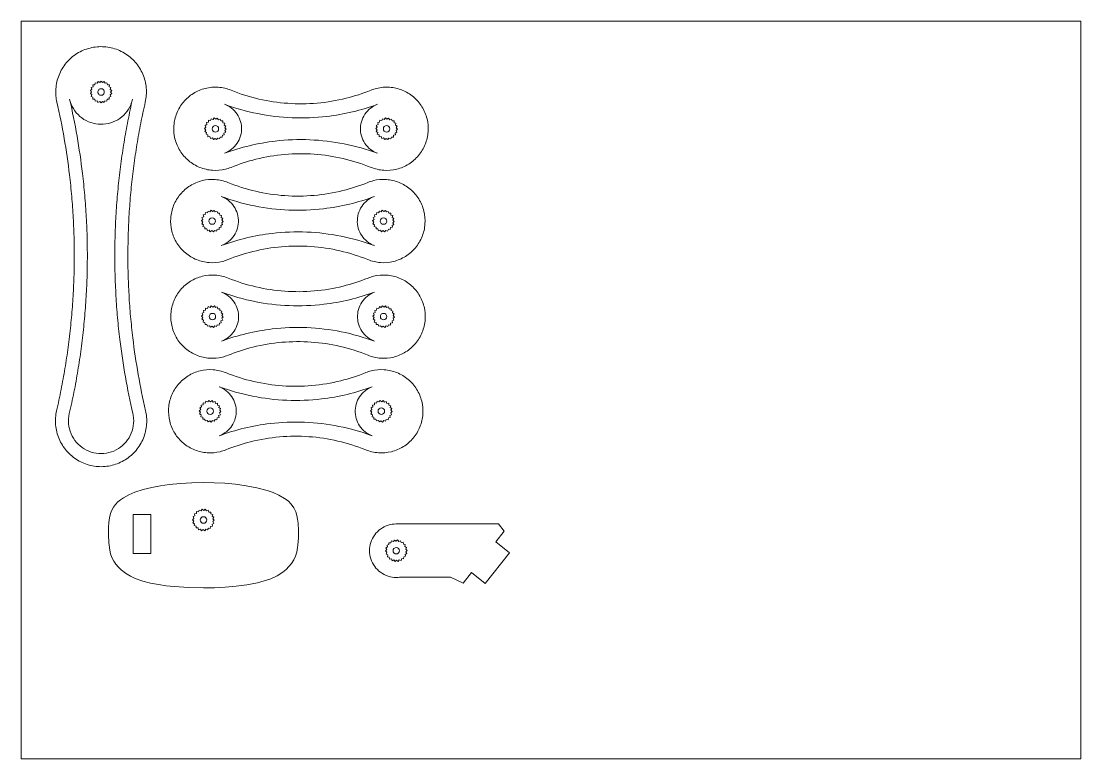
# Model space of a CAD drawing. Header units: inches. Extents: x 602 to 1167, y 387 to 556.
# Drawn here: x 923.7 to 1166.8, y 387.1 to 556.3 of the extents above; entities that cross this region are included whole.
import ezdxf

# ---------------------------------------------------------------- set-up
doc = ezdxf.new("R2010")
doc.units = ezdxf.units.IN
doc.header["$MEASUREMENT"] = 0
doc.layers.add('Í¼²ã 1', color=7, linetype='Continuous')

msp = doc.modelspace()

# ---------------------------------------------------------------- linework, layer by layer
at = {"layer": 'Í¼²ã 1', "color": 1, "lineweight": 18}
msp.add_lwpolyline([(1166.83, 387.09), (923.74, 387.09), (923.74, 556.26), (1166.83, 556.26), (1166.83, 387.09)], dxfattribs=at)
at = {"layer": 'Í¼²ã 1', "color": 184, "lineweight": 18}
for points in [[(940.2, 541.66), (940.22, 541.22), (939.81, 541.06), (939.96, 540.65), (939.61, 540.39), (939.87, 540.03), (939.6, 539.68), (939.95, 539.41), (939.8, 539), (940.21, 538.84), (940.17, 538.4), (940.62, 538.36), (940.71, 537.93), (941.14, 538.02), (941.35, 537.63), (941.74, 537.84), (942.05, 537.53), (942.36, 537.84), (942.75, 537.62), (942.96, 538.01), (943.4, 537.91), (943.49, 538.35), (943.93, 538.37), (943.91, 538.82), (944.32, 538.97), (944.17, 539.38), (944.52, 539.65), (944.26, 540), (944.53, 540.35), (944.18, 540.62), (944.33, 541.03), (943.92, 541.19), (943.96, 541.63), (943.51, 541.67), (943.42, 542.1), (942.99, 542.01), (942.78, 542.4), (942.39, 542.19), (942.08, 542.5), (941.77, 542.19), (941.38, 542.41), (941.17, 542.02), (940.73, 542.12), (940.64, 541.68), (940.2, 541.66)], [(968.73, 534.03), (968.37, 533.78), (968.02, 534.06), (967.75, 533.71), (967.34, 533.88), (967.17, 533.47), (966.73, 533.52), (966.68, 533.08), (966.25, 533), (966.32, 532.57), (965.93, 532.37), (966.13, 531.98), (965.8, 531.67), (966.1, 531.35), (965.88, 530.97), (966.26, 530.74), (966.15, 530.32), (966.58, 530.21), (966.59, 529.76), (967.03, 529.78), (967.17, 529.36), (967.59, 529.5), (967.84, 529.14), (968.21, 529.39), (968.55, 529.11), (968.83, 529.45), (969.24, 529.29), (969.41, 529.69), (969.85, 529.65), (969.89, 530.09), (970.33, 530.16), (970.25, 530.6), (970.65, 530.8), (970.45, 531.19), (970.77, 531.49), (970.47, 531.82), (970.7, 532.2), (970.32, 532.42), (970.43, 532.85), (970, 532.96), (969.98, 533.4), (969.54, 533.39), (969.4, 533.81), (968.98, 533.67), (968.73, 534.03)], [(1008.01, 534.03), (1007.65, 533.78), (1007.31, 534.06), (1007.03, 533.71), (1006.62, 533.88), (1006.45, 533.47), (1006.01, 533.52), (1005.96, 533.08), (1005.53, 533), (1005.61, 532.57), (1005.21, 532.37), (1005.41, 531.98), (1005.09, 531.67), (1005.39, 531.35), (1005.16, 530.97), (1005.54, 530.74), (1005.43, 530.32), (1005.86, 530.21), (1005.87, 529.76), (1006.32, 529.78), (1006.46, 529.36), (1006.88, 529.5), (1007.13, 529.14), (1007.49, 529.39), (1007.83, 529.11), (1008.11, 529.45), (1008.52, 529.29), (1008.69, 529.69), (1009.13, 529.65), (1009.18, 530.09), (1009.61, 530.16), (1009.53, 530.6), (1009.93, 530.8), (1009.73, 531.19), (1010.06, 531.49), (1009.76, 531.82), (1009.98, 532.2), (1009.6, 532.42), (1009.71, 532.85), (1009.28, 532.96), (1009.27, 533.4), (1008.83, 533.39), (1008.69, 533.81), (1008.27, 533.67), (1008.01, 534.03)], [(968.01, 512.87), (967.64, 512.61), (967.3, 512.89), (967.02, 512.55), (966.61, 512.72), (966.45, 512.31), (966.01, 512.36), (965.96, 511.92), (965.52, 511.84), (965.6, 511.4), (965.21, 511.21), (965.4, 510.81), (965.08, 510.51), (965.38, 510.19), (965.15, 509.81), (965.53, 509.58), (965.42, 509.15), (965.85, 509.04), (965.87, 508.6), (966.31, 508.62), (966.45, 508.2), (966.87, 508.34), (967.12, 507.97), (967.48, 508.22), (967.83, 507.95), (968.11, 508.29), (968.51, 508.12), (968.68, 508.53), (969.12, 508.48), (969.17, 508.92), (969.61, 509), (969.53, 509.43), (969.92, 509.63), (969.73, 510.03), (970.05, 510.33), (969.75, 510.65), (969.98, 511.03), (969.6, 511.26), (969.7, 511.69), (969.28, 511.8), (969.26, 512.24), (968.82, 512.22), (968.68, 512.64), (968.26, 512.5), (968.01, 512.87)], [(1007.29, 512.87), (1006.93, 512.61), (1006.58, 512.89), (1006.31, 512.55), (1005.9, 512.72), (1005.73, 512.31), (1005.29, 512.36), (1005.24, 511.92), (1004.81, 511.84), (1004.88, 511.4), (1004.49, 511.21), (1004.69, 510.81), (1004.36, 510.51), (1004.66, 510.19), (1004.44, 509.81), (1004.82, 509.58), (1004.71, 509.15), (1005.14, 509.04), (1005.15, 508.6), (1005.59, 508.62), (1005.73, 508.2), (1006.15, 508.34), (1006.4, 507.97), (1006.77, 508.22), (1007.11, 507.95), (1007.39, 508.29), (1007.8, 508.12), (1007.97, 508.53), (1008.41, 508.48), (1008.45, 508.92), (1008.89, 509), (1008.81, 509.43), (1009.21, 509.63), (1009.01, 510.03), (1009.33, 510.33), (1009.03, 510.65), (1009.26, 511.03), (1008.88, 511.26), (1008.99, 511.69), (1008.56, 511.8), (1008.54, 512.24), (1008.1, 512.22), (1007.96, 512.64), (1007.54, 512.5), (1007.29, 512.87)], [(968.05, 490.95), (967.68, 490.69), (967.34, 490.97), (967.06, 490.63), (966.65, 490.8), (966.48, 490.39), (966.05, 490.44), (966, 490), (965.56, 489.92), (965.64, 489.48), (965.25, 489.29), (965.44, 488.89), (965.12, 488.59), (965.42, 488.27), (965.19, 487.89), (965.57, 487.66), (965.46, 487.23), (965.89, 487.12), (965.91, 486.68), (966.35, 486.7), (966.49, 486.28), (966.91, 486.41), (967.16, 486.05), (967.52, 486.3), (967.87, 486.03), (968.15, 486.37), (968.55, 486.2), (968.72, 486.61), (969.16, 486.56), (969.21, 487), (969.65, 487.08), (969.57, 487.51), (969.96, 487.71), (969.77, 488.11), (970.09, 488.41), (969.79, 488.73), (970.01, 489.11), (969.63, 489.34), (969.74, 489.77), (969.32, 489.88), (969.3, 490.32), (968.86, 490.3), (968.72, 490.72), (968.3, 490.58), (968.05, 490.95)], [(1007.33, 490.95), (1006.97, 490.69), (1006.62, 490.97), (1006.35, 490.63), (1005.94, 490.8), (1005.77, 490.39), (1005.33, 490.44), (1005.28, 490), (1004.84, 489.92), (1004.92, 489.48), (1004.53, 489.29), (1004.73, 488.89), (1004.4, 488.59), (1004.7, 488.27), (1004.48, 487.89), (1004.86, 487.66), (1004.75, 487.23), (1005.17, 487.12), (1005.19, 486.68), (1005.63, 486.7), (1005.77, 486.28), (1006.19, 486.41), (1006.44, 486.05), (1006.81, 486.3), (1007.15, 486.03), (1007.43, 486.37), (1007.84, 486.2), (1008.01, 486.61), (1008.45, 486.56), (1008.49, 487), (1008.93, 487.08), (1008.85, 487.51), (1009.25, 487.71), (1009.05, 488.11), (1009.37, 488.41), (1009.07, 488.73), (1009.3, 489.11), (1008.92, 489.34), (1009.03, 489.77), (1008.6, 489.88), (1008.58, 490.32), (1008.14, 490.3), (1008, 490.72), (1007.58, 490.58), (1007.33, 490.95)], [(966.64, 464.35), (967, 464.6), (967.34, 464.33), (967.62, 464.67), (968.03, 464.5), (968.2, 464.91), (968.64, 464.86), (968.69, 465.3), (969.12, 465.38), (969.04, 465.81), (969.44, 466.01), (969.24, 466.41), (969.57, 466.71), (969.27, 467.03), (969.49, 467.41), (969.11, 467.64), (969.22, 468.07), (968.79, 468.18), (968.78, 468.62), (968.34, 468.6), (968.2, 469.02), (967.78, 468.88), (967.52, 469.25), (967.16, 468.99), (966.82, 469.27), (966.54, 468.93), (966.13, 469.1), (965.96, 468.69), (965.52, 468.74), (965.47, 468.3), (965.04, 468.22), (965.12, 467.78), (964.72, 467.59), (964.92, 467.19), (964.6, 466.89), (964.9, 466.57), (964.67, 466.19), (965.05, 465.96), (964.94, 465.53), (965.37, 465.42), (965.38, 464.98), (965.83, 465), (965.97, 464.58), (966.39, 464.71), (966.64, 464.35)], [(1005.92, 464.35), (1006.28, 464.6), (1006.63, 464.33), (1006.9, 464.67), (1007.31, 464.5), (1007.48, 464.91), (1007.92, 464.86), (1007.97, 465.3), (1008.41, 465.38), (1008.33, 465.81), (1008.72, 466.01), (1008.52, 466.41), (1008.85, 466.71), (1008.55, 467.03), (1008.77, 467.41), (1008.39, 467.64), (1008.5, 468.07), (1008.07, 468.18), (1008.06, 468.62), (1007.62, 468.6), (1007.48, 469.02), (1007.06, 468.88), (1006.81, 469.25), (1006.44, 468.99), (1006.1, 469.27), (1005.82, 468.93), (1005.41, 469.1), (1005.24, 468.69), (1004.8, 468.74), (1004.76, 468.3), (1004.32, 468.22), (1004.4, 467.78), (1004, 467.59), (1004.2, 467.19), (1003.88, 466.89), (1004.18, 466.57), (1003.95, 466.19), (1004.33, 465.96), (1004.22, 465.53), (1004.65, 465.42), (1004.67, 464.98), (1005.11, 465), (1005.25, 464.58), (1005.67, 464.71), (1005.92, 464.35)], [(964.87, 439.77), (965.12, 439.41), (965.48, 439.66), (965.83, 439.39), (966.1, 439.73), (966.51, 439.57), (966.68, 439.98), (967.12, 439.93), (967.17, 440.37), (967.6, 440.46), (967.52, 440.89), (967.91, 441.09), (967.71, 441.48), (968.03, 441.79), (967.73, 442.11), (967.95, 442.49), (967.57, 442.71), (967.68, 443.14), (967.25, 443.25), (967.23, 443.69), (966.79, 443.67), (966.65, 444.09), (966.23, 443.95), (965.97, 444.31), (965.61, 444.06), (965.26, 444.33), (964.99, 443.98), (964.58, 444.15), (964.41, 443.74), (963.97, 443.79), (963.93, 443.35), (963.49, 443.26), (963.58, 442.83), (963.18, 442.63), (963.38, 442.23), (963.06, 441.93), (963.36, 441.61), (963.14, 441.23), (963.52, 441.01), (963.42, 440.58), (963.85, 440.47), (963.86, 440.03), (964.31, 440.05), (964.45, 439.63), (964.87, 439.77)], [(1011.47, 432.99), (1011.49, 433.43), (1011.92, 433.54), (1011.82, 433.96), (1012.2, 434.19), (1011.98, 434.57), (1012.28, 434.89), (1011.96, 435.19), (1012.16, 435.59), (1011.77, 435.79), (1011.85, 436.22), (1011.41, 436.31), (1011.37, 436.75), (1010.93, 436.7), (1010.76, 437.11), (1010.35, 436.95), (1010.08, 437.29), (1009.73, 437.02), (1009.37, 437.27), (1009.12, 436.91), (1008.7, 437.06), (1008.56, 436.64), (1008.11, 436.66), (1008.09, 436.22), (1007.67, 436.11), (1007.77, 435.68), (1007.39, 435.46), (1007.61, 435.08), (1007.31, 434.75), (1007.63, 434.45), (1007.43, 434.06), (1007.82, 433.86), (1007.74, 433.42), (1008.17, 433.34), (1008.22, 432.9), (1008.66, 432.94), (1008.82, 432.53), (1009.23, 432.7), (1009.51, 432.35), (1009.85, 432.63), (1010.21, 432.37), (1010.47, 432.73), (1010.89, 432.59), (1011.03, 433.01), (1011.47, 432.99)]]:
    msp.add_lwpolyline(points, dxfattribs=at)
at = {"layer": 'Í¼²ã 1', "color": 216, "lineweight": 18}
msp.add_lwpolyline([(941.32, 540.02), (941.33, 540.17), (941.37, 540.31), (941.44, 540.43), (941.54, 540.54), (941.65, 540.64), (941.77, 540.71), (941.91, 540.75), (942.06, 540.76), (942.22, 540.75), (942.36, 540.71), (942.48, 540.64), (942.59, 540.54), (942.69, 540.43), (942.75, 540.31), (942.8, 540.17), (942.81, 540.02), (942.8, 539.86), (942.75, 539.72), (942.69, 539.6), (942.59, 539.49), (942.48, 539.39), (942.36, 539.33), (942.22, 539.28), (942.06, 539.27), (941.91, 539.28), (941.77, 539.33), (941.65, 539.39), (941.54, 539.49), (941.44, 539.6), (941.37, 539.72), (941.33, 539.86), (941.32, 540.02)], dxfattribs=at)
at = {"layer": 'Í¼²ã 1', "color": 20, "lineweight": 18}
for points in [[(965.55, 450.45), (962.91, 450.39), (960.28, 450.23), (957.67, 449.97), (955.66, 449.69), (953.67, 449.32), (951.71, 448.83), (949.79, 448.21), (948.45, 447.65), (947.18, 446.96), (946.52, 446.52), (945.91, 446.02), (945.37, 445.45), (944.9, 444.8), (944.52, 444.09), (944.23, 443.35), (943.99, 442.33), (943.85, 441.29), (943.8, 440.24), (943.78, 438.47), (943.84, 436.71), (944.05, 434.96), (944.26, 434.09), (944.56, 433.25), (944.96, 432.45), (945.46, 431.7), (946.05, 431.02), (946.7, 430.4), (947.7, 429.65), (948.78, 429.01), (949.91, 428.48), (951.63, 427.86), (953.4, 427.39), (955.21, 427.04), (957.03, 426.78), (958.85, 426.59), (962.2, 426.36), (965.55, 426.27), (968.05, 426.32), (970.55, 426.44), (973.04, 426.65), (975.51, 426.98), (977.96, 427.47), (979.49, 427.88), (980.99, 428.4), (982.43, 429.07), (983.77, 429.91), (984.5, 430.5), (985.17, 431.16), (985.77, 431.89), (986.27, 432.69), (986.66, 433.56), (986.94, 434.47), (987.23, 436.11), (987.35, 437.79), (987.35, 439.47), (987.25, 441.14), (987.16, 442.03), (986.98, 442.92), (986.71, 443.77), (986.27, 444.68), (985.67, 445.51), (984.95, 446.22), (984.14, 446.82), (982.87, 447.54), (981.53, 448.13), (980.15, 448.6), (977.78, 449.25), (975.37, 449.73), (972.93, 450.06), (970.47, 450.28), (968.01, 450.4), (965.55, 450.45)], [(953.45, 443.15), (949.45, 443.15), (949.45, 434.15), (953.45, 434.15), (953.45, 443.15)]]:
    msp.add_lwpolyline(points, dxfattribs=at)
for points, knots in [([(931.93, 537.69), (931.82, 538.15), (931.74, 538.62), (931.7, 539.1), (931.61, 540.18), (931.68, 541.28), (931.93, 542.34), (932.17, 543.41), (932.58, 544.42), (933.14, 545.36), (933.7, 546.3), (934.41, 547.14), (935.23, 547.86), (936.05, 548.58), (936.98, 549.16), (937.99, 549.59), (938.99, 550.01), (940.06, 550.28), (941.14, 550.38), (942.23, 550.47), (943.33, 550.4), (944.39, 550.15), (945.46, 549.91), (946.47, 549.5), (947.41, 548.94), (948.35, 548.38), (949.19, 547.67), (949.91, 546.85), (950.63, 546.03), (951.21, 545.1), (951.64, 544.09), (952.06, 543.09), (952.33, 542.02), (952.43, 540.94), (952.52, 539.85), (952.45, 538.75), (952.2, 537.69), (951.84, 536.08), (951.49, 534.47), (951.17, 532.85), (950.86, 531.23), (950.56, 529.61), (950.3, 527.98), (950.03, 526.35), (949.79, 524.72), (949.57, 523.09), (949.35, 521.45), (949.16, 519.81), (949, 518.17), (948.83, 516.53), (948.7, 514.89), (948.58, 513.24), (948.47, 511.6), (948.38, 509.95), (948.32, 508.3), (948.26, 506.66), (948.23, 505.01), (948.22, 503.36), (948.21, 501.71), (948.22, 500.06), (948.27, 498.41), (948.31, 496.76), (948.38, 495.12), (948.47, 493.47), (948.56, 491.82), (948.68, 490.18), (948.83, 488.53), (948.98, 486.89), (949.15, 485.25), (949.35, 483.61), (950.02, 478), (951, 472.44), (952.27, 466.93), (952.39, 466.45), (952.46, 465.97), (952.5, 465.48), (952.6, 464.38), (952.52, 463.28), (952.27, 462.2), (952.03, 461.13), (951.61, 460.11), (951.04, 459.17), (950.48, 458.22), (949.77, 457.38), (948.93, 456.66), (948.1, 455.93), (947.17, 455.35), (946.15, 454.92), (945.14, 454.49), (944.07, 454.22), (942.97, 454.13), (941.87, 454.03), (940.77, 454.11), (939.7, 454.36), (938.63, 454.61), (937.61, 455.02), (936.66, 455.59), (935.72, 456.16), (934.87, 456.87), (934.15, 457.7), (933.43, 458.53), (932.85, 459.47), (932.42, 460.48), (931.99, 461.5), (931.72, 462.57), (931.62, 463.66), (931.53, 464.76), (931.61, 465.86), (931.86, 466.93), (932.23, 468.54), (932.57, 470.15), (932.9, 471.77), (933.22, 473.39), (933.51, 475.01), (933.78, 476.64), (934.05, 478.26), (934.3, 479.89), (934.52, 481.53), (934.74, 483.16), (934.93, 484.8), (935.1, 486.44), (935.27, 488.08), (935.41, 489.73), (935.52, 491.37), (935.64, 493.02), (935.73, 494.66), (935.8, 496.31), (935.86, 497.96), (935.9, 499.61), (935.91, 501.26), (935.92, 502.9), (935.91, 504.55), (935.87, 506.2), (935.83, 507.85), (935.77, 509.5), (935.68, 511.15), (935.59, 512.79), (935.47, 514.44), (935.33, 516.08), (935.18, 517.72), (935.02, 519.36), (934.82, 521), (934.16, 526.61), (933.19, 532.18), (931.93, 537.69), (931.93, 537.69), (931.93, 537.69), (931.93, 537.69)], [0, 0, 0, 0, 1, 1, 1, 2, 2, 2, 3, 3, 3, 4, 4, 4, 5, 5, 5, 6, 6, 6, 7, 7, 7, 8, 8, 8, 9, 9, 9, 10, 10, 10, 11, 11, 11, 12, 12, 12, 13, 13, 13, 14, 14, 14, 15, 15, 15, 16, 16, 16, 17, 17, 17, 18, 18, 18, 19, 19, 19, 20, 20, 20, 21, 21, 21, 22, 22, 22, 23, 23, 23, 24, 24, 24, 25, 25, 25, 26, 26, 26, 27, 27, 27, 28, 28, 28, 29, 29, 29, 30, 30, 30, 31, 31, 31, 32, 32, 32, 33, 33, 33, 34, 34, 34, 35, 35, 35, 36, 36, 36, 37, 37, 37, 38, 38, 38, 39, 39, 39, 40, 40, 40, 41, 41, 41, 42, 42, 42, 43, 43, 43, 44, 44, 44, 45, 45, 45, 46, 46, 46, 47, 47, 47, 48, 48, 48, 49, 49, 49, 49]), ([(1003.99, 540.44), (1004.4, 540.6), (1004.83, 540.74), (1005.27, 540.85), (1006.24, 541.09), (1007.24, 541.18), (1008.24, 541.11), (1009.24, 541.04), (1010.22, 540.81), (1011.15, 540.44), (1012.08, 540.06), (1012.94, 539.54), (1013.71, 538.9), (1014.48, 538.25), (1015.14, 537.49), (1015.67, 536.64), (1016.2, 535.79), (1016.59, 534.86), (1016.84, 533.89), (1017.08, 532.91), (1017.17, 531.91), (1017.1, 530.91), (1017.02, 529.91), (1016.8, 528.93), (1016.42, 528), (1016.05, 527.07), (1015.53, 526.21), (1014.88, 525.44), (1014.24, 524.67), (1013.48, 524.02), (1012.63, 523.48), (1011.77, 522.95), (1010.85, 522.56), (1009.88, 522.32), (1008.9, 522.08), (1007.9, 521.99), (1006.9, 522.06), (1005.9, 522.13), (1004.92, 522.36), (1003.99, 522.73), (1001.91, 523.57), (999.77, 524.25), (997.58, 524.76), (995.4, 525.26), (993.18, 525.59), (990.94, 525.75), (988.7, 525.91), (986.45, 525.89), (984.22, 525.7), (981.98, 525.5), (979.77, 525.13), (977.59, 524.59), (975.64, 524.11), (973.73, 523.49), (971.87, 522.73), (971.45, 522.56), (971.03, 522.43), (970.59, 522.32), (969.62, 522.08), (968.62, 521.99), (967.62, 522.06), (966.62, 522.13), (965.64, 522.36), (964.71, 522.73), (963.78, 523.11), (962.92, 523.63), (962.15, 524.27), (961.38, 524.92), (960.72, 525.68), (960.19, 526.53), (959.66, 527.38), (959.26, 528.3), (959.02, 529.28), (958.78, 530.25), (958.69, 531.25), (958.76, 532.25), (958.83, 533.26), (959.06, 534.23), (959.44, 535.16), (959.81, 536.1), (960.33, 536.96), (960.98, 537.72), (961.62, 538.49), (962.38, 539.15), (963.23, 539.68), (964.08, 540.22), (965.01, 540.61), (965.98, 540.85), (966.96, 541.09), (967.96, 541.18), (968.96, 541.11), (969.96, 541.04), (970.94, 540.81), (971.87, 540.44), (973.95, 539.59), (976.09, 538.92), (978.28, 538.41), (980.46, 537.91), (982.68, 537.57), (984.92, 537.42), (987.16, 537.26), (989.41, 537.28), (991.64, 537.47), (993.88, 537.66), (996.09, 538.03), (998.27, 538.58), (1000.22, 539.06), (1002.13, 539.68), (1003.99, 540.44), (1003.99, 540.44), (1003.99, 540.44), (1003.99, 540.44)], [0, 0, 0, 0, 1, 1, 1, 2, 2, 2, 3, 3, 3, 4, 4, 4, 5, 5, 5, 6, 6, 6, 7, 7, 7, 8, 8, 8, 9, 9, 9, 10, 10, 10, 11, 11, 11, 12, 12, 12, 13, 13, 13, 14, 14, 14, 15, 15, 15, 16, 16, 16, 17, 17, 17, 18, 18, 18, 19, 19, 19, 20, 20, 20, 21, 21, 21, 22, 22, 22, 23, 23, 23, 24, 24, 24, 25, 25, 25, 26, 26, 26, 27, 27, 27, 28, 28, 28, 29, 29, 29, 30, 30, 30, 31, 31, 31, 32, 32, 32, 33, 33, 33, 34, 34, 34, 35, 35, 35, 36, 36, 36, 37, 37, 37, 37]), ([(949.28, 538.36), (948.9, 536.72), (948.55, 535.08), (948.23, 533.43), (947.91, 531.78), (947.61, 530.13), (947.33, 528.47), (947.06, 526.81), (946.82, 525.15), (946.6, 523.48), (946.38, 521.81), (946.18, 520.15), (946.01, 518.47), (945.85, 516.8), (945.71, 515.13), (945.59, 513.45), (945.48, 511.77), (945.39, 510.09), (945.32, 508.42), (945.26, 506.74), (945.23, 505.06), (945.22, 503.38), (945.21, 501.69), (945.22, 500.01), (945.27, 498.33), (945.31, 496.65), (945.38, 494.98), (945.48, 493.3), (945.57, 491.62), (945.69, 489.94), (945.84, 488.27), (945.99, 486.6), (946.17, 484.92), (946.37, 483.26), (947.06, 477.54), (948.05, 471.87), (949.35, 466.26), (949.43, 465.91), (949.49, 465.57), (949.52, 465.22), (949.58, 464.43), (949.53, 463.65), (949.35, 462.88), (949.17, 462.12), (948.88, 461.39), (948.47, 460.71), (948.07, 460.04), (947.56, 459.44), (946.97, 458.92), (946.37, 458.41), (945.71, 457.99), (944.98, 457.68), (944.26, 457.38), (943.5, 457.19), (942.71, 457.12), (941.93, 457.05), (941.14, 457.11), (940.38, 457.28), (939.61, 457.46), (938.88, 457.76), (938.21, 458.16), (937.53, 458.57), (936.93, 459.07), (936.42, 459.67), (935.9, 460.26), (935.48, 460.93), (935.18, 461.65), (934.87, 462.38), (934.68, 463.14), (934.61, 463.92), (934.55, 464.71), (934.6, 465.49), (934.78, 466.26), (935.16, 467.89), (935.51, 469.54), (935.84, 471.19), (936.17, 472.83), (936.47, 474.49), (936.74, 476.14), (937.02, 477.8), (937.27, 479.46), (937.49, 481.13), (937.71, 482.8), (937.91, 484.46), (938.08, 486.14), (938.25, 487.81), (938.4, 489.48), (938.52, 491.16), (938.64, 492.84), (938.73, 494.51), (938.79, 496.19), (938.86, 497.87), (938.9, 499.55), (938.91, 501.23), (938.92, 502.91), (938.91, 504.59), (938.87, 506.27), (938.83, 507.95), (938.76, 509.63), (938.67, 511.31), (938.58, 512.99), (938.46, 514.67), (938.31, 516.34), (938.17, 518.01), (938, 519.69), (937.8, 521.35), (937.12, 527.07), (936.14, 532.75), (934.85, 538.36), (935.02, 537.6), (935.31, 536.88), (935.71, 536.21), (936.11, 535.54), (936.61, 534.95), (937.2, 534.43), (937.79, 533.92), (938.45, 533.51), (939.16, 533.2), (939.88, 532.9), (940.63, 532.71), (941.41, 532.64), (942.19, 532.57), (942.96, 532.63), (943.72, 532.8), (944.48, 532.97), (945.2, 533.26), (945.87, 533.66), (946.54, 534.06), (947.13, 534.56), (947.65, 535.15), (948.16, 535.74), (948.57, 536.4), (948.88, 537.11), (949.05, 537.52), (949.18, 537.93), (949.28, 538.36), (949.28, 538.36), (949.28, 538.36), (949.28, 538.36)], [0, 0, 0, 0, 1, 1, 1, 2, 2, 2, 3, 3, 3, 4, 4, 4, 5, 5, 5, 6, 6, 6, 7, 7, 7, 8, 8, 8, 9, 9, 9, 10, 10, 10, 11, 11, 11, 12, 12, 12, 13, 13, 13, 14, 14, 14, 15, 15, 15, 16, 16, 16, 17, 17, 17, 18, 18, 18, 19, 19, 19, 20, 20, 20, 21, 21, 21, 22, 22, 22, 23, 23, 23, 24, 24, 24, 25, 25, 25, 26, 26, 26, 27, 27, 27, 28, 28, 28, 29, 29, 29, 30, 30, 30, 31, 31, 31, 32, 32, 32, 33, 33, 33, 34, 34, 34, 35, 35, 35, 36, 36, 36, 37, 37, 37, 38, 38, 38, 39, 39, 39, 40, 40, 40, 41, 41, 41, 42, 42, 42, 43, 43, 43, 44, 44, 44, 45, 45, 45, 46, 46, 46, 46]), ([(970.37, 525.96), (970.96, 526.18), (971.51, 526.48), (972.01, 526.88), (972.5, 527.27), (972.93, 527.73), (973.28, 528.26), (973.63, 528.78), (973.89, 529.35), (974.06, 529.96), (974.24, 530.57), (974.31, 531.19), (974.28, 531.83), (974.26, 532.46), (974.13, 533.07), (973.92, 533.67), (973.7, 534.26), (973.39, 534.81), (973, 535.3), (972.61, 535.8), (972.14, 536.23), (971.62, 536.58), (971.23, 536.84), (970.81, 537.05), (970.37, 537.21), (972.86, 536.29), (975.41, 535.57), (978.01, 535.05), (980.61, 534.53), (983.24, 534.21), (985.89, 534.11), (988.54, 534), (991.19, 534.1), (993.83, 534.41), (997.82, 534.88), (1001.72, 535.82), (1005.49, 537.21), (1004.9, 536.99), (1004.35, 536.68), (1003.85, 536.29), (1003.36, 535.9), (1002.93, 535.44), (1002.58, 534.91), (1002.23, 534.39), (1001.96, 533.81), (1001.79, 533.21), (1001.62, 532.6), (1001.55, 531.97), (1001.58, 531.34), (1001.6, 530.71), (1001.72, 530.09), (1001.94, 529.5), (1002.16, 528.91), (1002.47, 528.36), (1002.86, 527.86), (1003.25, 527.37), (1003.72, 526.94), (1004.24, 526.59), (1004.63, 526.33), (1005.05, 526.12), (1005.49, 525.96), (1003, 526.88), (1000.45, 527.6), (997.85, 528.12), (995.25, 528.64), (992.62, 528.95), (989.97, 529.06), (987.32, 529.17), (984.67, 529.07), (982.03, 528.76), (978.04, 528.29), (974.14, 527.35), (970.37, 525.96), (970.37, 525.96), (970.37, 525.96), (970.37, 525.96)], [0, 0, 0, 0, 1, 1, 1, 2, 2, 2, 3, 3, 3, 4, 4, 4, 5, 5, 5, 6, 6, 6, 7, 7, 7, 8, 8, 8, 9, 9, 9, 10, 10, 10, 11, 11, 11, 12, 12, 12, 13, 13, 13, 14, 14, 14, 15, 15, 15, 16, 16, 16, 17, 17, 17, 18, 18, 18, 19, 19, 19, 20, 20, 20, 21, 21, 21, 22, 22, 22, 23, 23, 23, 24, 24, 24, 25, 25, 25, 25]), ([(1003.27, 519.27), (1003.68, 519.44), (1004.11, 519.58), (1004.54, 519.69), (1005.52, 519.93), (1006.52, 520.01), (1007.52, 519.94), (1008.52, 519.87), (1009.5, 519.65), (1010.43, 519.27), (1011.36, 518.89), (1012.22, 518.38), (1012.99, 517.73), (1013.76, 517.09), (1014.42, 516.33), (1014.95, 515.48), (1015.48, 514.62), (1015.87, 513.7), (1016.11, 512.72), (1016.36, 511.75), (1016.44, 510.75), (1016.37, 509.75), (1016.3, 508.75), (1016.08, 507.77), (1015.7, 506.84), (1015.32, 505.91), (1014.8, 505.05), (1014.16, 504.28), (1013.51, 503.51), (1012.76, 502.85), (1011.9, 502.32), (1011.05, 501.79), (1010.13, 501.4), (1009.15, 501.15), (1008.18, 500.91), (1007.18, 500.82), (1006.18, 500.89), (1005.18, 500.97), (1004.2, 501.19), (1003.27, 501.57), (1001.19, 502.41), (999.05, 503.09), (996.86, 503.59), (994.67, 504.1), (992.45, 504.43), (990.21, 504.59), (987.97, 504.75), (985.73, 504.73), (983.49, 504.53), (981.26, 504.34), (979.04, 503.97), (976.87, 503.43), (974.92, 502.94), (973.01, 502.32), (971.15, 501.57), (970.73, 501.4), (970.3, 501.26), (969.87, 501.15), (968.9, 500.91), (967.9, 500.82), (966.89, 500.89), (965.89, 500.97), (964.91, 501.19), (963.98, 501.57), (963.05, 501.94), (962.19, 502.46), (961.42, 503.11), (960.65, 503.75), (960, 504.51), (959.46, 505.36), (958.93, 506.22), (958.54, 507.14), (958.3, 508.11), (958.06, 509.09), (957.97, 510.09), (958.04, 511.09), (958.11, 512.09), (958.34, 513.07), (958.71, 514), (959.09, 514.93), (959.61, 515.79), (960.25, 516.56), (960.9, 517.33), (961.66, 517.99), (962.51, 518.52), (963.36, 519.05), (964.28, 519.44), (965.26, 519.69), (966.23, 519.93), (967.23, 520.01), (968.24, 519.94), (969.24, 519.87), (970.22, 519.65), (971.15, 519.27), (973.23, 518.43), (975.37, 517.75), (977.55, 517.25), (979.74, 516.74), (981.96, 516.41), (984.2, 516.25), (986.44, 516.09), (988.68, 516.11), (990.92, 516.31), (993.15, 516.5), (995.37, 516.87), (997.55, 517.41), (999.49, 517.9), (1001.4, 518.52), (1003.27, 519.27), (1003.27, 519.27), (1003.27, 519.27), (1003.27, 519.27)], [0, 0, 0, 0, 1, 1, 1, 2, 2, 2, 3, 3, 3, 4, 4, 4, 5, 5, 5, 6, 6, 6, 7, 7, 7, 8, 8, 8, 9, 9, 9, 10, 10, 10, 11, 11, 11, 12, 12, 12, 13, 13, 13, 14, 14, 14, 15, 15, 15, 16, 16, 16, 17, 17, 17, 18, 18, 18, 19, 19, 19, 20, 20, 20, 21, 21, 21, 22, 22, 22, 23, 23, 23, 24, 24, 24, 25, 25, 25, 26, 26, 26, 27, 27, 27, 28, 28, 28, 29, 29, 29, 30, 30, 30, 31, 31, 31, 32, 32, 32, 33, 33, 33, 34, 34, 34, 35, 35, 35, 36, 36, 36, 37, 37, 37, 37]), ([(969.65, 504.79), (970.24, 505.01), (970.79, 505.32), (971.28, 505.71), (971.78, 506.1), (972.21, 506.57), (972.56, 507.09), (972.91, 507.62), (973.17, 508.19), (973.34, 508.8), (973.51, 509.4), (973.59, 510.03), (973.56, 510.66), (973.53, 511.29), (973.41, 511.91), (973.19, 512.5), (972.97, 513.09), (972.66, 513.64), (972.27, 514.14), (971.88, 514.63), (971.42, 515.06), (970.89, 515.41), (970.5, 515.67), (970.09, 515.88), (969.65, 516.05), (972.13, 515.13), (974.69, 514.4), (977.29, 513.88), (979.89, 513.36), (982.52, 513.05), (985.17, 512.94), (987.82, 512.84), (990.47, 512.94), (993.1, 513.25), (997.09, 513.71), (1001, 514.65), (1004.77, 516.05), (1004.17, 515.83), (1003.62, 515.52), (1003.13, 515.13), (1002.63, 514.74), (1002.21, 514.27), (1001.86, 513.75), (1001.51, 513.22), (1001.24, 512.65), (1001.07, 512.04), (1000.9, 511.43), (1000.83, 510.81), (1000.85, 510.18), (1000.88, 509.55), (1001, 508.93), (1001.22, 508.34), (1001.44, 507.75), (1001.75, 507.2), (1002.14, 506.7), (1002.53, 506.21), (1002.99, 505.78), (1003.52, 505.43), (1003.91, 505.17), (1004.33, 504.95), (1004.77, 504.79), (1002.28, 505.71), (999.73, 506.43), (997.13, 506.95), (994.53, 507.47), (991.89, 507.79), (989.24, 507.9), (986.59, 508), (983.94, 507.9), (981.31, 507.59), (977.32, 507.12), (973.41, 506.19), (969.65, 504.79), (969.65, 504.79), (969.65, 504.79), (969.65, 504.79)], [0, 0, 0, 0, 1, 1, 1, 2, 2, 2, 3, 3, 3, 4, 4, 4, 5, 5, 5, 6, 6, 6, 7, 7, 7, 8, 8, 8, 9, 9, 9, 10, 10, 10, 11, 11, 11, 12, 12, 12, 13, 13, 13, 14, 14, 14, 15, 15, 15, 16, 16, 16, 17, 17, 17, 18, 18, 18, 19, 19, 19, 20, 20, 20, 21, 21, 21, 22, 22, 22, 23, 23, 23, 24, 24, 24, 25, 25, 25, 25]), ([(1003.31, 497.35), (1003.72, 497.52), (1004.15, 497.66), (1004.58, 497.76), (1005.56, 498.01), (1006.56, 498.09), (1007.56, 498.02), (1008.56, 497.95), (1009.54, 497.73), (1010.47, 497.35), (1011.4, 496.97), (1012.26, 496.46), (1013.03, 495.81), (1013.8, 495.16), (1014.45, 494.41), (1014.99, 493.55), (1015.52, 492.7), (1015.91, 491.78), (1016.15, 490.8), (1016.39, 489.83), (1016.48, 488.83), (1016.41, 487.83), (1016.34, 486.83), (1016.11, 485.85), (1015.74, 484.92), (1015.36, 483.99), (1014.84, 483.13), (1014.2, 482.36), (1013.55, 481.59), (1012.79, 480.93), (1011.94, 480.4), (1011.09, 479.87), (1010.17, 479.48), (1009.19, 479.23), (1008.22, 478.99), (1007.22, 478.9), (1006.22, 478.97), (1005.21, 479.04), (1004.24, 479.27), (1003.31, 479.65), (1001.22, 480.49), (999.08, 481.17), (996.9, 481.67), (994.71, 482.18), (992.49, 482.51), (990.25, 482.67), (988.01, 482.82), (985.77, 482.81), (983.53, 482.61), (981.3, 482.42), (979.08, 482.05), (976.91, 481.51), (974.96, 481.02), (973.05, 480.4), (971.19, 479.65), (970.77, 479.48), (970.34, 479.34), (969.91, 479.23), (968.94, 478.99), (967.94, 478.9), (966.93, 478.97), (965.93, 479.04), (964.95, 479.27), (964.02, 479.65), (963.09, 480.02), (962.23, 480.54), (961.46, 481.19), (960.69, 481.83), (960.04, 482.59), (959.5, 483.44), (958.97, 484.29), (958.58, 485.22), (958.34, 486.19), (958.1, 487.17), (958.01, 488.17), (958.08, 489.17), (958.15, 490.17), (958.38, 491.15), (958.75, 492.08), (959.13, 493.01), (959.65, 493.87), (960.29, 494.64), (960.94, 495.41), (961.7, 496.07), (962.55, 496.6), (963.4, 497.13), (964.32, 497.52), (965.3, 497.76), (966.27, 498.01), (967.27, 498.09), (968.27, 498.02), (969.28, 497.95), (970.25, 497.73), (971.19, 497.35), (973.27, 496.51), (975.41, 495.83), (977.59, 495.33), (979.78, 494.82), (982, 494.49), (984.24, 494.33), (986.48, 494.17), (988.72, 494.19), (990.96, 494.39), (993.19, 494.58), (995.41, 494.95), (997.58, 495.49), (999.53, 495.98), (1001.44, 496.6), (1003.31, 497.35), (1003.31, 497.35), (1003.31, 497.35), (1003.31, 497.35)], [0, 0, 0, 0, 1, 1, 1, 2, 2, 2, 3, 3, 3, 4, 4, 4, 5, 5, 5, 6, 6, 6, 7, 7, 7, 8, 8, 8, 9, 9, 9, 10, 10, 10, 11, 11, 11, 12, 12, 12, 13, 13, 13, 14, 14, 14, 15, 15, 15, 16, 16, 16, 17, 17, 17, 18, 18, 18, 19, 19, 19, 20, 20, 20, 21, 21, 21, 22, 22, 22, 23, 23, 23, 24, 24, 24, 25, 25, 25, 26, 26, 26, 27, 27, 27, 28, 28, 28, 29, 29, 29, 30, 30, 30, 31, 31, 31, 32, 32, 32, 33, 33, 33, 34, 34, 34, 35, 35, 35, 36, 36, 36, 37, 37, 37, 37]), ([(969.69, 482.87), (970.28, 483.09), (970.83, 483.4), (971.32, 483.79), (971.82, 484.18), (972.25, 484.65), (972.6, 485.17), (972.95, 485.7), (973.21, 486.27), (973.38, 486.88), (973.55, 487.48), (973.62, 488.11), (973.6, 488.74), (973.57, 489.37), (973.45, 489.99), (973.23, 490.58), (973.01, 491.17), (972.7, 491.72), (972.31, 492.22), (971.92, 492.71), (971.46, 493.14), (970.93, 493.49), (970.54, 493.75), (970.13, 493.96), (969.69, 494.13), (972.17, 493.21), (974.73, 492.48), (977.33, 491.96), (979.93, 491.44), (982.56, 491.13), (985.21, 491.02), (987.86, 490.92), (990.51, 491.02), (993.14, 491.33), (997.13, 491.79), (1001.04, 492.73), (1004.8, 494.13), (1004.21, 493.91), (1003.66, 493.6), (1003.17, 493.21), (1002.67, 492.82), (1002.24, 492.35), (1001.89, 491.83), (1001.54, 491.3), (1001.28, 490.73), (1001.11, 490.12), (1000.94, 489.51), (1000.87, 488.89), (1000.89, 488.26), (1000.92, 487.63), (1001.04, 487.01), (1001.26, 486.42), (1001.48, 485.82), (1001.79, 485.27), (1002.18, 484.78), (1002.57, 484.28), (1003.03, 483.86), (1003.56, 483.51), (1003.95, 483.25), (1004.37, 483.03), (1004.8, 482.87), (1002.32, 483.79), (999.77, 484.51), (997.17, 485.03), (994.57, 485.55), (991.93, 485.87), (989.28, 485.98), (986.63, 486.08), (983.98, 485.98), (981.35, 485.67), (977.36, 485.2), (973.45, 484.27), (969.69, 482.87), (969.69, 482.87), (969.69, 482.87), (969.69, 482.87)], [0, 0, 0, 0, 1, 1, 1, 2, 2, 2, 3, 3, 3, 4, 4, 4, 5, 5, 5, 6, 6, 6, 7, 7, 7, 8, 8, 8, 9, 9, 9, 10, 10, 10, 11, 11, 11, 12, 12, 12, 13, 13, 13, 14, 14, 14, 15, 15, 15, 16, 16, 16, 17, 17, 17, 18, 18, 18, 19, 19, 19, 20, 20, 20, 21, 21, 21, 22, 22, 22, 23, 23, 23, 24, 24, 24, 25, 25, 25, 25]), ([(970.66, 457.95), (970.25, 457.78), (969.82, 457.64), (969.39, 457.53), (968.41, 457.29), (967.41, 457.2), (966.41, 457.27), (965.41, 457.34), (964.43, 457.57), (963.5, 457.95), (962.57, 458.32), (961.71, 458.84), (960.94, 459.49), (960.17, 460.13), (959.51, 460.89), (958.98, 461.74), (958.45, 462.59), (958.06, 463.52), (957.82, 464.49), (957.57, 465.47), (957.49, 466.47), (957.56, 467.47), (957.63, 468.47), (957.85, 469.45), (958.23, 470.38), (958.61, 471.31), (959.12, 472.17), (959.77, 472.94), (960.42, 473.71), (961.17, 474.37), (962.02, 474.9), (962.88, 475.43), (963.8, 475.82), (964.78, 476.06), (965.75, 476.31), (966.75, 476.39), (967.75, 476.32), (968.75, 476.25), (969.73, 476.03), (970.66, 475.65), (972.74, 474.81), (974.88, 474.13), (977.07, 473.63), (979.26, 473.12), (981.48, 472.79), (983.71, 472.63), (985.95, 472.47), (988.2, 472.49), (990.43, 472.69), (992.67, 472.88), (994.88, 473.25), (997.06, 473.79), (999.01, 474.28), (1000.92, 474.9), (1002.78, 475.65), (1003.2, 475.82), (1003.62, 475.96), (1004.06, 476.06), (1005.03, 476.31), (1006.03, 476.39), (1007.03, 476.32), (1008.04, 476.25), (1009.01, 476.03), (1009.94, 475.65), (1010.88, 475.27), (1011.74, 474.76), (1012.5, 474.11), (1013.27, 473.46), (1013.93, 472.71), (1014.46, 471.85), (1014.99, 471), (1015.39, 470.08), (1015.63, 469.1), (1015.87, 468.13), (1015.96, 467.13), (1015.89, 466.13), (1015.82, 465.13), (1015.59, 464.15), (1015.21, 463.22), (1014.84, 462.29), (1014.32, 461.43), (1013.67, 460.66), (1013.03, 459.89), (1012.27, 459.23), (1011.42, 458.7), (1010.57, 458.17), (1009.64, 457.78), (1008.67, 457.53), (1007.69, 457.29), (1006.69, 457.2), (1005.69, 457.27), (1004.69, 457.34), (1003.71, 457.57), (1002.78, 457.95), (1000.7, 458.79), (998.56, 459.47), (996.37, 459.97), (994.19, 460.48), (991.97, 460.81), (989.73, 460.97), (987.49, 461.12), (985.25, 461.11), (983.01, 460.91), (980.77, 460.72), (978.56, 460.35), (976.38, 459.81), (974.43, 459.32), (972.52, 458.7), (970.66, 457.95), (970.66, 457.95), (970.66, 457.95), (970.66, 457.95)], [0, 0, 0, 0, 1, 1, 1, 2, 2, 2, 3, 3, 3, 4, 4, 4, 5, 5, 5, 6, 6, 6, 7, 7, 7, 8, 8, 8, 9, 9, 9, 10, 10, 10, 11, 11, 11, 12, 12, 12, 13, 13, 13, 14, 14, 14, 15, 15, 15, 16, 16, 16, 17, 17, 17, 18, 18, 18, 19, 19, 19, 20, 20, 20, 21, 21, 21, 22, 22, 22, 23, 23, 23, 24, 24, 24, 25, 25, 25, 26, 26, 26, 27, 27, 27, 28, 28, 28, 29, 29, 29, 30, 30, 30, 31, 31, 31, 32, 32, 32, 33, 33, 33, 34, 34, 34, 35, 35, 35, 36, 36, 36, 37, 37, 37, 37]), ([(1004.28, 472.43), (1003.69, 472.21), (1003.14, 471.9), (1002.64, 471.51), (1002.15, 471.12), (1001.72, 470.65), (1001.37, 470.13), (1001.02, 469.6), (1000.76, 469.03), (1000.59, 468.42), (1000.42, 467.81), (1000.34, 467.19), (1000.37, 466.56), (1000.39, 465.93), (1000.52, 465.31), (1000.74, 464.72), (1000.96, 464.12), (1001.26, 463.57), (1001.66, 463.08), (1002.05, 462.58), (1002.51, 462.16), (1003.03, 461.81), (1003.42, 461.55), (1003.84, 461.33), (1004.28, 461.17), (1001.79, 462.09), (999.24, 462.81), (996.64, 463.33), (994.04, 463.85), (991.41, 464.17), (988.76, 464.28), (986.11, 464.38), (983.46, 464.28), (980.83, 463.97), (976.84, 463.5), (972.93, 462.57), (969.16, 461.17), (969.75, 461.39), (970.3, 461.7), (970.8, 462.09), (971.3, 462.48), (971.72, 462.95), (972.07, 463.47), (972.42, 464), (972.69, 464.57), (972.86, 465.18), (973.03, 465.78), (973.1, 466.41), (973.08, 467.04), (973.05, 467.67), (972.93, 468.29), (972.71, 468.88), (972.49, 469.47), (972.18, 470.02), (971.79, 470.52), (971.4, 471.01), (970.93, 471.44), (970.41, 471.79), (970.02, 472.05), (969.6, 472.26), (969.16, 472.43), (971.65, 471.51), (974.2, 470.78), (976.8, 470.26), (979.4, 469.74), (982.04, 469.43), (984.69, 469.32), (987.33, 469.22), (989.98, 469.32), (992.62, 469.63), (996.61, 470.09), (1000.51, 471.03), (1004.28, 472.43), (1004.28, 472.43), (1004.28, 472.43), (1004.28, 472.43)], [0, 0, 0, 0, 1, 1, 1, 2, 2, 2, 3, 3, 3, 4, 4, 4, 5, 5, 5, 6, 6, 6, 7, 7, 7, 8, 8, 8, 9, 9, 9, 10, 10, 10, 11, 11, 11, 12, 12, 12, 13, 13, 13, 14, 14, 14, 15, 15, 15, 16, 16, 16, 17, 17, 17, 18, 18, 18, 19, 19, 19, 20, 20, 20, 21, 21, 21, 22, 22, 22, 23, 23, 23, 24, 24, 24, 25, 25, 25, 25]), ([(1010.72, 428.75), (1010.41, 428.71), (1010.1, 428.68), (1009.79, 428.68), (1009.15, 428.68), (1008.51, 428.79), (1007.9, 428.98), (1007.28, 429.18), (1006.71, 429.48), (1006.19, 429.86), (1005.66, 430.24), (1005.21, 430.69), (1004.83, 431.21), (1004.45, 431.74), (1004.15, 432.31), (1003.96, 432.93), (1003.76, 433.54), (1003.65, 434.18), (1003.65, 434.82), (1003.65, 435.47), (1003.76, 436.11), (1003.96, 436.72), (1004.15, 437.33), (1004.45, 437.91), (1004.83, 438.43), (1005.21, 438.95), (1005.66, 439.41), (1006.19, 439.79), (1006.71, 440.17), (1007.28, 440.46), (1007.9, 440.66), (1008.51, 440.86), (1009.15, 440.96), (1009.79, 440.96), (1010.21, 440.97), (1010.62, 440.97), (1011.03, 440.96), (1011.03, 440.96), (1033.26, 440.96), (1033.26, 440.96), (1033.26, 440.96), (1034.53, 439.27), (1034.53, 439.27), (1034.53, 439.27), (1032.61, 436.84), (1032.61, 436.84), (1032.61, 436.84), (1035.74, 434.36), (1035.74, 434.36), (1035.74, 434.36), (1030.16, 427.3), (1030.16, 427.3), (1030.16, 427.3), (1027.02, 429.79), (1027.02, 429.79), (1027.02, 429.79), (1025.1, 427.36), (1025.1, 427.36), (1025.1, 427.36), (1022.21, 428.75), (1022.21, 428.75), (1022.21, 428.75), (1010.72, 428.75), (1010.72, 428.75), (1010.72, 428.75), (1010.72, 428.75), (1010.72, 428.75)], [0, 0, 0, 0, 1, 1, 1, 2, 2, 2, 3, 3, 3, 4, 4, 4, 5, 5, 5, 6, 6, 6, 7, 7, 7, 8, 8, 8, 9, 9, 9, 10, 10, 10, 11, 11, 11, 12, 12, 12, 13, 13, 13, 14, 14, 14, 15, 15, 15, 16, 16, 16, 17, 17, 17, 18, 18, 18, 19, 19, 19, 20, 20, 20, 21, 21, 21, 22, 22, 22, 22])]:
    msp.add_open_spline(points, degree=3, knots=knots, dxfattribs=at)
at = {"layer": 'Í¼²ã 1', "color": 216, "lineweight": 18}
for points in [[(967.54, 531.58), (967.54, 532), (967.87, 532.33), (968.29, 532.33), (968.7, 532.33), (969.04, 532), (969.04, 531.58), (969.04, 531.17), (968.7, 530.83), (968.29, 530.83), (967.87, 530.83), (967.54, 531.17), (967.54, 531.58)], [(1006.82, 531.58), (1006.82, 532), (1007.16, 532.33), (1007.57, 532.33), (1007.98, 532.33), (1008.32, 532), (1008.32, 531.58), (1008.32, 531.17), (1007.98, 530.83), (1007.57, 530.83), (1007.16, 530.83), (1006.82, 531.17), (1006.82, 531.58)], [(966.81, 510.42), (966.81, 510.83), (967.15, 511.17), (967.56, 511.17), (967.98, 511.17), (968.31, 510.83), (968.31, 510.42), (968.31, 510.01), (967.98, 509.67), (967.56, 509.67), (967.15, 509.67), (966.81, 510.01), (966.81, 510.42)], [(1006.1, 510.42), (1006.1, 510.83), (1006.43, 511.17), (1006.85, 511.17), (1007.26, 511.17), (1007.6, 510.83), (1007.6, 510.42), (1007.6, 510.01), (1007.26, 509.67), (1006.85, 509.67), (1006.43, 509.67), (1006.1, 510.01), (1006.1, 510.42)], [(966.85, 488.5), (966.85, 488.91), (967.19, 489.25), (967.6, 489.25), (968.02, 489.25), (968.35, 488.91), (968.35, 488.5), (968.35, 488.08), (968.02, 487.75), (967.6, 487.75), (967.19, 487.75), (966.85, 488.08), (966.85, 488.5)], [(1006.14, 488.5), (1006.14, 488.91), (1006.47, 489.25), (1006.89, 489.25), (1007.3, 489.25), (1007.64, 488.91), (1007.64, 488.5), (1007.64, 488.08), (1007.3, 487.75), (1006.89, 487.75), (1006.47, 487.75), (1006.14, 488.08), (1006.14, 488.5)], [(966.33, 466.8), (966.33, 467.21), (966.67, 467.55), (967.08, 467.55), (967.5, 467.55), (967.83, 467.21), (967.83, 466.8), (967.83, 466.38), (967.5, 466.05), (967.08, 466.05), (966.67, 466.05), (966.33, 466.38), (966.33, 466.8)], [(1005.61, 466.8), (1005.61, 467.21), (1005.95, 467.55), (1006.36, 467.55), (1006.78, 467.55), (1007.11, 467.21), (1007.11, 466.8), (1007.11, 466.38), (1006.78, 466.05), (1006.36, 466.05), (1005.95, 466.05), (1005.61, 466.38), (1005.61, 466.8)], [(964.8, 441.86), (964.8, 442.27), (965.13, 442.61), (965.55, 442.61), (965.96, 442.61), (966.3, 442.27), (966.3, 441.86), (966.3, 441.45), (965.96, 441.11), (965.55, 441.11), (965.13, 441.11), (964.8, 441.45), (964.8, 441.86)], [(1009.04, 434.82), (1009.04, 435.24), (1009.38, 435.57), (1009.79, 435.57), (1010.21, 435.57), (1010.54, 435.24), (1010.54, 434.82), (1010.54, 434.41), (1010.21, 434.07), (1009.79, 434.07), (1009.38, 434.07), (1009.04, 434.41), (1009.04, 434.82)]]:
    msp.add_open_spline(points, degree=3, knots=[0, 0, 0, 0, 1, 1, 1, 2, 2, 2, 3, 3, 3, 4, 4, 4, 4], dxfattribs=at)

doc.saveas('drawing.dxf')
